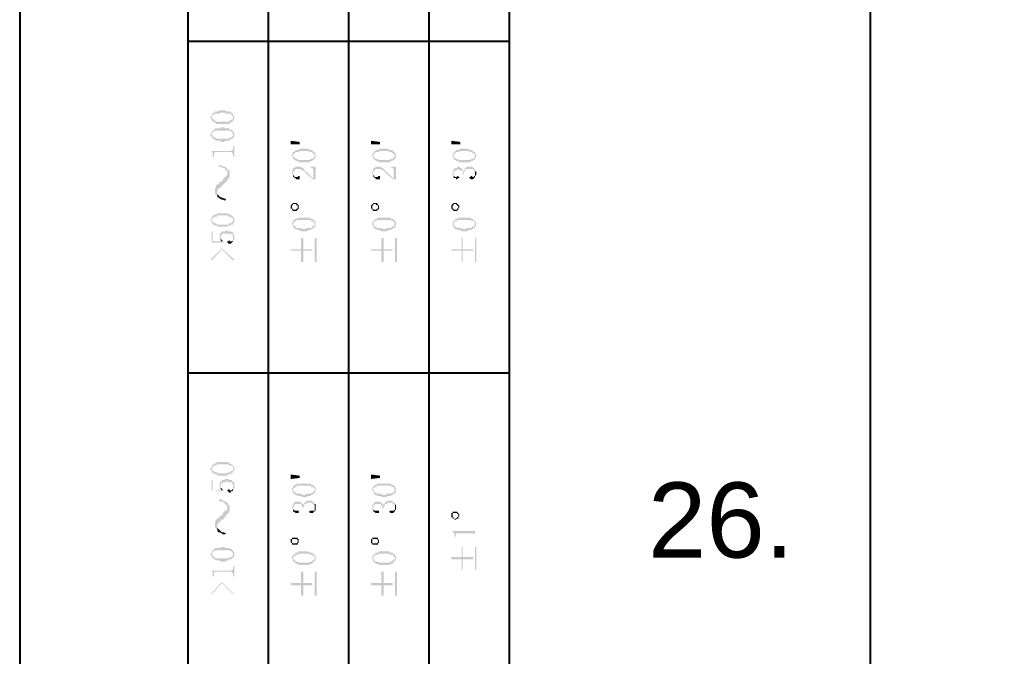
# Model space of a CAD drawing. Header units: millimetres. Extents: x 7018 to 13530, y 4187 to 5692.
# Drawn here: x 9367.76 to 9407.2, y 5198.08 to 5223.48 of the extents above; entities that cross this region are included whole.
import ezdxf

# ---------------------------------------------------------------- set-up
doc = ezdxf.new("R2010")
doc.units = ezdxf.units.MM
doc.styles.get("Standard").update_dxf_attribs({"font": 'arial.ttf'})

msp = doc.modelspace()

# ---------------------------------------------------------------- hatches: boundary and pattern name
at = {"transparency": 33554559}
for points in [[(9375.372, 5219.597), (9375.372, 5219.552), (9375.372, 5219.552), (9375.417, 5219.507), (9375.417, 5219.461), (9375.417, 5219.597), (9375.417, 5219.597), (9375.462, 5219.642), (9375.462, 5219.687), (9375.507, 5219.687), (9375.553, 5219.732), (9375.733, 5219.732), (9375.778, 5219.777), (9375.959, 5219.777), (9375.959, 5219.732), (9376.184, 5219.732), (9376.184, 5219.687), (9376.229, 5219.687), (9376.229, 5219.642), (9376.275, 5219.642), (9376.275, 5219.597), (9376.275, 5219.732), (9376.229, 5219.732), (9376.229, 5219.777), (9376.184, 5219.777), (9376.139, 5219.823), (9376.004, 5219.823), (9375.959, 5219.868), (9375.733, 5219.868), (9375.688, 5219.823), (9375.553, 5219.823), (9375.553, 5219.777), (9375.462, 5219.777), (9375.462, 5219.732), (9375.462, 5219.732), (9375.417, 5219.687), (9375.417, 5219.642), (9375.417, 5219.642)], [(9375.417, 5219.461), (9375.462, 5219.416), (9375.507, 5219.416), (9375.507, 5219.371), (9375.598, 5219.371), (9375.598, 5219.326), (9376.139, 5219.326), (9376.139, 5219.371), (9376.184, 5219.371), (9376.229, 5219.416), (9376.275, 5219.416), (9376.275, 5219.461), (9376.275, 5219.461), (9376.32, 5219.507), (9376.32, 5219.552), (9376.32, 5219.597), (9376.32, 5219.642), (9376.32, 5219.642), (9376.275, 5219.687), (9376.275, 5219.552), (9376.275, 5219.507), (9376.229, 5219.507), (9376.184, 5219.461), (9376.139, 5219.461), (9376.094, 5219.416), (9375.598, 5219.416), (9375.553, 5219.461), (9375.507, 5219.461), (9375.507, 5219.507), (9375.462, 5219.507), (9375.462, 5219.552), (9375.417, 5219.552), (9375.417, 5219.597)], [(9375.372, 5218.92), (9375.372, 5218.875), (9375.372, 5218.875), (9375.417, 5218.83), (9375.417, 5218.784), (9375.417, 5218.92), (9375.417, 5218.92), (9375.462, 5218.965), (9375.462, 5219.01), (9375.507, 5219.01), (9375.553, 5219.055), (9376.139, 5219.055), (9376.184, 5219.01), (9376.229, 5219.01), (9376.229, 5218.965), (9376.275, 5218.965), (9376.275, 5218.92), (9376.275, 5219.055), (9376.229, 5219.055), (9376.229, 5219.1), (9376.139, 5219.1), (9376.139, 5219.146), (9375.959, 5219.146), (9375.914, 5219.191), (9375.778, 5219.191), (9375.778, 5219.146), (9375.553, 5219.146), (9375.553, 5219.1), (9375.507, 5219.1), (9375.462, 5219.055), (9375.462, 5219.055), (9375.417, 5219.01), (9375.417, 5218.965), (9375.417, 5218.965)], [(9375.417, 5218.784), (9375.462, 5218.739), (9375.507, 5218.739), (9375.507, 5218.694), (9375.553, 5218.694), (9375.598, 5218.649), (9375.778, 5218.649), (9375.778, 5218.604), (9375.914, 5218.604), (9375.959, 5218.649), (9376.139, 5218.649), (9376.139, 5218.694), (9376.184, 5218.694), (9376.229, 5218.739), (9376.275, 5218.739), (9376.275, 5218.784), (9376.32, 5218.784), (9376.32, 5218.83), (9376.32, 5218.92), (9376.32, 5218.965), (9376.32, 5218.965), (9376.275, 5219.01), (9376.275, 5218.875), (9376.275, 5218.83), (9376.229, 5218.83), (9376.229, 5218.784), (9376.139, 5218.784), (9376.139, 5218.739), (9375.598, 5218.739), (9375.553, 5218.784), (9375.507, 5218.784), (9375.462, 5218.83), (9375.462, 5218.875), (9375.417, 5218.875), (9375.417, 5218.92)], [(9378.576, 5218.649), (9378.937, 5218.604), (9378.937, 5218.514), (9378.576, 5218.514)], [(9381.781, 5218.649), (9382.142, 5218.604), (9382.142, 5218.514), (9381.781, 5218.514)], [(9384.985, 5218.649), (9385.346, 5218.604), (9385.346, 5218.514), (9384.985, 5218.514)], [(9375.372, 5218.243), (9375.417, 5218.243), (9375.417, 5218.198), (9375.462, 5218.198), (9375.462, 5218.153), (9375.462, 5218.017), (9375.507, 5218.017), (9375.507, 5218.153), (9375.507, 5218.153), (9375.553, 5218.198), (9376.229, 5218.198), (9376.229, 5218.153), (9376.275, 5218.153), (9376.275, 5218.017), (9376.32, 5218.017), (9376.32, 5218.423), (9376.275, 5218.423), (9376.275, 5218.333), (9376.275, 5218.288), (9376.229, 5218.288), (9376.184, 5218.243)], [(9378.621, 5218.062), (9378.621, 5218.017), (9378.667, 5218.017), (9378.667, 5217.972), (9378.667, 5217.927), (9378.667, 5218.062), (9378.667, 5218.107), (9378.712, 5218.107), (9378.712, 5218.153), (9378.757, 5218.153), (9378.757, 5218.198), (9378.892, 5218.198), (9378.937, 5218.243), (9379.298, 5218.243), (9379.298, 5218.198), (9379.434, 5218.198), (9379.434, 5218.153), (9379.479, 5218.153), (9379.524, 5218.107), (9379.524, 5218.062), (9379.524, 5218.198), (9379.479, 5218.198), (9379.479, 5218.243), (9379.434, 5218.243), (9379.434, 5218.288), (9379.298, 5218.288), (9379.298, 5218.333), (9378.937, 5218.333), (9378.892, 5218.288), (9378.757, 5218.288), (9378.757, 5218.243), (9378.712, 5218.243), (9378.712, 5218.198), (9378.667, 5218.198), (9378.667, 5218.153), (9378.667, 5218.153), (9378.621, 5218.107)], [(9378.667, 5217.927), (9378.712, 5217.927), (9378.712, 5217.882), (9378.757, 5217.882), (9378.802, 5217.837), (9378.847, 5217.837), (9378.892, 5217.792), (9379.344, 5217.792), (9379.344, 5217.837), (9379.434, 5217.837), (9379.434, 5217.882), (9379.479, 5217.882), (9379.524, 5217.927), (9379.524, 5217.972), (9379.569, 5217.972), (9379.569, 5218.017), (9379.569, 5218.062), (9379.569, 5218.107), (9379.569, 5218.153), (9379.524, 5218.153), (9379.524, 5218.198), (9379.524, 5218.017), (9379.524, 5218.017), (9379.479, 5217.972), (9379.479, 5217.972), (9379.434, 5217.927), (9379.344, 5217.927), (9379.344, 5217.882), (9378.892, 5217.882), (9378.847, 5217.927), (9378.757, 5217.927), (9378.757, 5217.972), (9378.712, 5217.972), (9378.712, 5218.017), (9378.667, 5218.017), (9378.667, 5218.062)], [(9381.826, 5218.062), (9381.826, 5218.017), (9381.826, 5218.017), (9381.871, 5217.972), (9381.871, 5217.927), (9381.871, 5218.062), (9381.871, 5218.107), (9381.916, 5218.107), (9381.916, 5218.153), (9381.916, 5218.153), (9381.961, 5218.198), (9382.097, 5218.198), (9382.097, 5218.243), (9382.458, 5218.243), (9382.503, 5218.198), (9382.593, 5218.198), (9382.638, 5218.153), (9382.683, 5218.153), (9382.683, 5218.107), (9382.729, 5218.107), (9382.729, 5218.062), (9382.729, 5218.198), (9382.683, 5218.198), (9382.683, 5218.243), (9382.638, 5218.243), (9382.638, 5218.288), (9382.503, 5218.288), (9382.458, 5218.333), (9382.097, 5218.333), (9382.097, 5218.288), (9381.961, 5218.288), (9381.961, 5218.243), (9381.916, 5218.243), (9381.916, 5218.198), (9381.871, 5218.198), (9381.871, 5218.153), (9381.826, 5218.153)], [(9381.871, 5217.927), (9381.916, 5217.927), (9381.916, 5217.882), (9381.961, 5217.882), (9381.961, 5217.837), (9382.052, 5217.837), (9382.052, 5217.792), (9382.548, 5217.792), (9382.548, 5217.837), (9382.638, 5217.837), (9382.638, 5217.882), (9382.683, 5217.882), (9382.729, 5217.927), (9382.729, 5217.972), (9382.774, 5217.972), (9382.774, 5218.017), (9382.774, 5218.062), (9382.774, 5218.107), (9382.774, 5218.153), (9382.729, 5218.153), (9382.729, 5218.198), (9382.729, 5218.017), (9382.683, 5218.017), (9382.683, 5217.972), (9382.683, 5217.972), (9382.638, 5217.927), (9382.548, 5217.927), (9382.548, 5217.882), (9382.097, 5217.882), (9382.052, 5217.927), (9381.961, 5217.927), (9381.916, 5217.972), (9381.916, 5218.017), (9381.871, 5218.017), (9381.871, 5218.062)], [(9385.03, 5218.062), (9385.03, 5218.017), (9385.03, 5217.972), (9385.075, 5217.972), (9385.075, 5217.927), (9385.075, 5218.062), (9385.075, 5218.107), (9385.121, 5218.107), (9385.121, 5218.153), (9385.121, 5218.153), (9385.166, 5218.198), (9385.301, 5218.198), (9385.301, 5218.243), (9385.662, 5218.243), (9385.707, 5218.198), (9385.798, 5218.198), (9385.843, 5218.153), (9385.888, 5218.153), (9385.888, 5218.107), (9385.933, 5218.107), (9385.933, 5218.062), (9385.933, 5218.198), (9385.888, 5218.198), (9385.843, 5218.243), (9385.843, 5218.243), (9385.798, 5218.288), (9385.707, 5218.288), (9385.662, 5218.333), (9385.301, 5218.333), (9385.301, 5218.288), (9385.166, 5218.288), (9385.166, 5218.243), (9385.121, 5218.243), (9385.121, 5218.198), (9385.075, 5218.198), (9385.075, 5218.153), (9385.03, 5218.153)], [(9385.075, 5217.927), (9385.075, 5217.927), (9385.121, 5217.882), (9385.166, 5217.882), (9385.166, 5217.837), (9385.256, 5217.837), (9385.256, 5217.792), (9385.752, 5217.792), (9385.752, 5217.837), (9385.843, 5217.837), (9385.843, 5217.882), (9385.888, 5217.882), (9385.933, 5217.927), (9385.933, 5217.972), (9385.933, 5217.972), (9385.978, 5218.017), (9385.978, 5218.062), (9385.978, 5218.107), (9385.978, 5218.107), (9385.933, 5218.153), (9385.933, 5218.198), (9385.933, 5218.017), (9385.888, 5218.017), (9385.888, 5217.972), (9385.888, 5217.972), (9385.843, 5217.927), (9385.752, 5217.927), (9385.752, 5217.882), (9385.256, 5217.882), (9385.256, 5217.927), (9385.166, 5217.927), (9385.121, 5217.972), (9385.121, 5217.972), (9385.075, 5218.017), (9385.075, 5218.062)], [(9375.688, 5217.611), (9375.778, 5217.611), (9375.868, 5217.566), (9375.914, 5217.566), (9375.959, 5217.521), (9375.959, 5217.521), (9376.004, 5217.476), (9376.049, 5217.431), (9376.049, 5217.069), (9376.049, 5217.069), (9376.094, 5217.16), (9376.139, 5217.205), (9376.139, 5217.431), (9376.094, 5217.476), (9376.049, 5217.521), (9376.049, 5217.521), (9376.004, 5217.566), (9375.959, 5217.611), (9375.868, 5217.611), (9375.823, 5217.656), (9375.733, 5217.701)], [(9378.621, 5217.385), (9378.621, 5217.34), (9378.621, 5217.34), (9378.667, 5217.295), (9378.667, 5217.25), (9378.667, 5217.385), (9378.667, 5217.431), (9378.712, 5217.431), (9378.712, 5217.476), (9378.757, 5217.476), (9378.757, 5217.521), (9378.983, 5217.521), (9378.983, 5217.476), (9379.073, 5217.476), (9379.073, 5217.431), (9379.118, 5217.431), (9379.163, 5217.385), (9379.163, 5217.385), (9379.208, 5217.34), (9379.208, 5217.295), (9379.253, 5217.295), (9379.298, 5217.25), (9379.298, 5217.25), (9379.344, 5217.205), (9379.389, 5217.205), (9379.389, 5217.16), (9379.434, 5217.16), (9379.434, 5217.115), (9379.479, 5217.115), (9379.479, 5217.16), (9379.434, 5217.16), (9379.434, 5217.205), (9379.389, 5217.205), (9379.389, 5217.25), (9379.344, 5217.25), (9379.344, 5217.295), (9379.298, 5217.295), (9379.298, 5217.34), (9379.253, 5217.34), (9379.253, 5217.385), (9379.208, 5217.385), (9379.163, 5217.431), (9379.163, 5217.431), (9379.118, 5217.476), (9379.118, 5217.521), (9379.073, 5217.521), (9379.073, 5217.566), (9379.028, 5217.566), (9378.983, 5217.611), (9378.757, 5217.611), (9378.712, 5217.566), (9378.667, 5217.566), (9378.667, 5217.521), (9378.667, 5217.476), (9378.667, 5217.476), (9378.621, 5217.431)], [(9379.344, 5217.611), (9379.389, 5217.611), (9379.389, 5217.566), (9379.434, 5217.566), (9379.479, 5217.521), (9379.479, 5217.115), (9379.569, 5217.115), (9379.569, 5217.611)], [(9381.826, 5217.385), (9381.826, 5217.34), (9381.826, 5217.295), (9381.871, 5217.295), (9381.871, 5217.25), (9381.871, 5217.385), (9381.871, 5217.431), (9381.871, 5217.431), (9381.916, 5217.476), (9381.916, 5217.476), (9381.961, 5217.521), (9382.187, 5217.521), (9382.187, 5217.476), (9382.277, 5217.476), (9382.277, 5217.431), (9382.322, 5217.431), (9382.322, 5217.385), (9382.367, 5217.385), (9382.367, 5217.34), (9382.413, 5217.34), (9382.413, 5217.295), (9382.458, 5217.295), (9382.503, 5217.25), (9382.503, 5217.25), (9382.548, 5217.205), (9382.548, 5217.205), (9382.593, 5217.16), (9382.638, 5217.16), (9382.638, 5217.115), (9382.683, 5217.115), (9382.683, 5217.16), (9382.638, 5217.16), (9382.638, 5217.205), (9382.593, 5217.205), (9382.593, 5217.25), (9382.548, 5217.25), (9382.548, 5217.295), (9382.503, 5217.295), (9382.458, 5217.34), (9382.458, 5217.385), (9382.413, 5217.385), (9382.367, 5217.431), (9382.367, 5217.431), (9382.322, 5217.476), (9382.322, 5217.521), (9382.277, 5217.521), (9382.232, 5217.566), (9382.187, 5217.566), (9382.187, 5217.611), (9381.961, 5217.611), (9381.916, 5217.566), (9381.871, 5217.566), (9381.871, 5217.521), (9381.871, 5217.476), (9381.826, 5217.476)], [(9382.548, 5217.611), (9382.593, 5217.611), (9382.593, 5217.566), (9382.638, 5217.566), (9382.683, 5217.521), (9382.683, 5217.115), (9382.774, 5217.115), (9382.774, 5217.611)], [(9385.03, 5217.34), (9385.03, 5217.25), (9385.075, 5217.25), (9385.075, 5217.34), (9385.075, 5217.385), (9385.075, 5217.431), (9385.121, 5217.431), (9385.121, 5217.476), (9385.211, 5217.476), (9385.256, 5217.521), (9385.301, 5217.476), (9385.391, 5217.476), (9385.391, 5217.431), (9385.436, 5217.431), (9385.436, 5217.385), (9385.436, 5217.34), (9385.436, 5217.295), (9385.482, 5217.295), (9385.482, 5217.34), (9385.482, 5217.431), (9385.527, 5217.431), (9385.527, 5217.476), (9385.527, 5217.476), (9385.572, 5217.521), (9385.843, 5217.521), (9385.888, 5217.476), (9385.888, 5217.431), (9385.933, 5217.431), (9385.933, 5217.385), (9385.933, 5217.34), (9385.933, 5217.521), (9385.888, 5217.521), (9385.888, 5217.566), (9385.843, 5217.566), (9385.843, 5217.611), (9385.572, 5217.611), (9385.572, 5217.566), (9385.527, 5217.566), (9385.527, 5217.521), (9385.527, 5217.521), (9385.482, 5217.476), (9385.482, 5217.431), (9385.436, 5217.431), (9385.436, 5217.521), (9385.391, 5217.521), (9385.391, 5217.566), (9385.346, 5217.566), (9385.301, 5217.611), (9385.211, 5217.611), (9385.211, 5217.566), (9385.121, 5217.566), (9385.121, 5217.521), (9385.075, 5217.521), (9385.075, 5217.476), (9385.075, 5217.476), (9385.03, 5217.431), (9385.03, 5217.385)], [(9385.707, 5217.16), (9385.707, 5217.16), (9385.752, 5217.115), (9385.843, 5217.115), (9385.888, 5217.16), (9385.888, 5217.16), (9385.933, 5217.205), (9385.933, 5217.25), (9385.933, 5217.25), (9385.978, 5217.295), (9385.978, 5217.34), (9385.978, 5217.385), (9385.978, 5217.431), (9385.933, 5217.431), (9385.933, 5217.476), (9385.933, 5217.34), (9385.933, 5217.295), (9385.933, 5217.25), (9385.888, 5217.25), (9385.888, 5217.205), (9385.843, 5217.205), (9385.798, 5217.25), (9385.752, 5217.25), (9385.752, 5217.205), (9385.707, 5217.205)], [(9375.553, 5216.663), (9375.553, 5216.528), (9375.598, 5216.483), (9375.643, 5216.438), (9375.643, 5216.618), (9375.643, 5216.663), (9375.688, 5216.754), (9375.733, 5216.754), (9375.778, 5216.799), (9375.823, 5216.844), (9375.868, 5216.889), (9375.914, 5216.934), (9375.959, 5216.979), (9375.959, 5216.979), (9376.004, 5217.024), (9376.049, 5217.069), (9376.049, 5217.34), (9376.049, 5217.295), (9376.004, 5217.25), (9375.959, 5217.205), (9375.914, 5217.16), (9375.868, 5217.115), (9375.868, 5217.069), (9375.823, 5217.024), (9375.733, 5217.024), (9375.733, 5216.979), (9375.688, 5216.934), (9375.643, 5216.889), (9375.598, 5216.889), (9375.598, 5216.799), (9375.553, 5216.754), (9375.553, 5216.708)], [(9378.667, 5217.25), (9378.667, 5217.205), (9378.712, 5217.205), (9378.712, 5217.16), (9378.757, 5217.16), (9378.802, 5217.115), (9378.937, 5217.115), (9378.937, 5217.205), (9378.937, 5217.25), (9378.892, 5217.25), (9378.847, 5217.205), (9378.712, 5217.205), (9378.712, 5217.25), (9378.712, 5217.25), (9378.667, 5217.295), (9378.667, 5217.34), (9378.667, 5217.34)], [(9381.871, 5217.25), (9381.871, 5217.205), (9381.916, 5217.205), (9381.916, 5217.16), (9381.961, 5217.16), (9381.961, 5217.115), (9382.142, 5217.115), (9382.142, 5217.205), (9382.142, 5217.25), (9382.052, 5217.25), (9382.052, 5217.205), (9381.916, 5217.205), (9381.916, 5217.25), (9381.916, 5217.25), (9381.871, 5217.295), (9381.871, 5217.34), (9381.871, 5217.34)], [(9385.075, 5217.25), (9385.075, 5217.205), (9385.075, 5217.16), (9385.166, 5217.16), (9385.166, 5217.115), (9385.211, 5217.115), (9385.256, 5217.16), (9385.301, 5217.16), (9385.301, 5217.205), (9385.256, 5217.205), (9385.256, 5217.25), (9385.211, 5217.25), (9385.211, 5217.205), (9385.121, 5217.205), (9385.121, 5217.25), (9385.075, 5217.25), (9385.075, 5217.295), (9385.075, 5217.34)], [(9375.643, 5216.438), (9375.643, 5216.392), (9375.688, 5216.392), (9375.733, 5216.347), (9375.823, 5216.302), (9375.868, 5216.302), (9375.959, 5216.257), (9376.004, 5216.347), (9375.914, 5216.347), (9375.823, 5216.392), (9375.778, 5216.392), (9375.733, 5216.438), (9375.733, 5216.438), (9375.688, 5216.483), (9375.643, 5216.528), (9375.643, 5216.618)], [(9378.576, 5216.031), (9378.576, 5215.941), (9378.621, 5215.941), (9378.621, 5215.896), (9378.621, 5216.077), (9378.667, 5216.077), (9378.667, 5216.122), (9378.802, 5216.122), (9378.802, 5216.077), (9378.847, 5216.077), (9378.847, 5216.031), (9378.847, 5215.896), (9378.847, 5215.896), (9378.892, 5215.941), (9378.892, 5215.986), (9378.892, 5216.077), (9378.892, 5216.077), (9378.847, 5216.122), (9378.847, 5216.122), (9378.802, 5216.167), (9378.667, 5216.167), (9378.621, 5216.122), (9378.621, 5216.122), (9378.576, 5216.077)], [(9378.621, 5215.896), (9378.621, 5215.896), (9378.667, 5215.851), (9378.802, 5215.851), (9378.847, 5215.896), (9378.847, 5216.031), (9378.847, 5215.986), (9378.847, 5215.941), (9378.802, 5215.941), (9378.802, 5215.896), (9378.667, 5215.896), (9378.667, 5215.941), (9378.621, 5215.941), (9378.621, 5215.986), (9378.621, 5215.986)], [(9381.781, 5216.031), (9381.781, 5215.941), (9381.826, 5215.941), (9381.826, 5215.896), (9381.826, 5216.077), (9381.871, 5216.077), (9381.871, 5216.122), (9381.961, 5216.122), (9382.006, 5216.077), (9382.052, 5216.077), (9382.052, 5216.031), (9382.052, 5215.896), (9382.052, 5215.896), (9382.097, 5215.941), (9382.097, 5215.986), (9382.097, 5216.077), (9382.052, 5216.077), (9382.052, 5216.122), (9382.052, 5216.122), (9382.006, 5216.167), (9381.871, 5216.167), (9381.826, 5216.122), (9381.826, 5216.122), (9381.781, 5216.077)], [(9381.826, 5215.896), (9381.826, 5215.896), (9381.871, 5215.851), (9382.006, 5215.851), (9382.052, 5215.896), (9382.052, 5216.031), (9382.052, 5215.986), (9382.052, 5215.941), (9382.006, 5215.941), (9382.006, 5215.896), (9381.871, 5215.896), (9381.871, 5215.941), (9381.826, 5215.941), (9381.826, 5215.986), (9381.826, 5215.986)], [(9384.985, 5216.031), (9384.985, 5215.941), (9384.985, 5215.941), (9385.03, 5215.896), (9385.03, 5216.077), (9385.075, 5216.077), (9385.075, 5216.122), (9385.166, 5216.122), (9385.211, 5216.077), (9385.211, 5216.077), (9385.256, 5216.031), (9385.256, 5215.896), (9385.256, 5215.941), (9385.301, 5215.986), (9385.301, 5216.077), (9385.256, 5216.077), (9385.256, 5216.122), (9385.211, 5216.122), (9385.211, 5216.167), (9385.075, 5216.167), (9385.03, 5216.122), (9385.03, 5216.122), (9384.985, 5216.077)], [(9385.03, 5215.896), (9385.03, 5215.896), (9385.075, 5215.851), (9385.211, 5215.851), (9385.256, 5215.896), (9385.256, 5216.031), (9385.256, 5215.986), (9385.256, 5215.986), (9385.211, 5215.941), (9385.211, 5215.896), (9385.075, 5215.896), (9385.075, 5215.941), (9385.03, 5215.941), (9385.03, 5215.986), (9385.03, 5215.986)], [(9375.372, 5215.49), (9375.372, 5215.445), (9375.417, 5215.445), (9375.417, 5215.4), (9375.417, 5215.354), (9375.417, 5215.49), (9375.417, 5215.535), (9375.462, 5215.535), (9375.462, 5215.58), (9375.507, 5215.58), (9375.507, 5215.625), (9375.643, 5215.625), (9375.643, 5215.67), (9376.049, 5215.67), (9376.094, 5215.625), (9376.184, 5215.625), (9376.184, 5215.58), (9376.229, 5215.58), (9376.275, 5215.535), (9376.275, 5215.49), (9376.275, 5215.625), (9376.275, 5215.625), (9376.229, 5215.67), (9376.184, 5215.67), (9376.184, 5215.715), (9376.094, 5215.715), (9376.049, 5215.761), (9375.643, 5215.761), (9375.643, 5215.715), (9375.553, 5215.715), (9375.507, 5215.67), (9375.462, 5215.67), (9375.462, 5215.625), (9375.417, 5215.625), (9375.417, 5215.58), (9375.417, 5215.535), (9375.372, 5215.535)], [(9375.417, 5215.354), (9375.462, 5215.354), (9375.462, 5215.309), (9375.507, 5215.309), (9375.553, 5215.264), (9375.643, 5215.264), (9375.643, 5215.219), (9376.049, 5215.219), (9376.094, 5215.264), (9376.184, 5215.264), (9376.184, 5215.309), (9376.275, 5215.309), (9376.275, 5215.354), (9376.275, 5215.354), (9376.32, 5215.4), (9376.32, 5215.445), (9376.32, 5215.49), (9376.32, 5215.535), (9376.32, 5215.58), (9376.275, 5215.58), (9376.275, 5215.625), (9376.275, 5215.49), (9376.275, 5215.445), (9376.275, 5215.445), (9376.229, 5215.4), (9376.229, 5215.4), (9376.184, 5215.354), (9376.094, 5215.354), (9376.094, 5215.309), (9375.643, 5215.309), (9375.598, 5215.354), (9375.507, 5215.354), (9375.507, 5215.4), (9375.462, 5215.4), (9375.462, 5215.445), (9375.417, 5215.445), (9375.417, 5215.49)], [(9378.621, 5215.309), (9378.621, 5215.309), (9378.667, 5215.264), (9378.667, 5215.219), (9378.667, 5215.354), (9378.667, 5215.354), (9378.712, 5215.4), (9378.712, 5215.4), (9378.757, 5215.445), (9378.802, 5215.445), (9378.802, 5215.49), (9379.389, 5215.49), (9379.389, 5215.445), (9379.479, 5215.445), (9379.479, 5215.4), (9379.524, 5215.4), (9379.524, 5215.354), (9379.524, 5215.309), (9379.524, 5215.49), (9379.479, 5215.49), (9379.434, 5215.535), (9379.389, 5215.535), (9379.344, 5215.58), (9378.847, 5215.58), (9378.802, 5215.535), (9378.757, 5215.535), (9378.712, 5215.49), (9378.712, 5215.49), (9378.667, 5215.445), (9378.667, 5215.4), (9378.621, 5215.4), (9378.621, 5215.354)], [(9378.667, 5215.219), (9378.712, 5215.174), (9378.712, 5215.174), (9378.757, 5215.129), (9378.802, 5215.129), (9378.847, 5215.084), (9378.937, 5215.084), (9378.983, 5215.039), (9379.253, 5215.039), (9379.253, 5215.084), (9379.389, 5215.084), (9379.389, 5215.129), (9379.434, 5215.129), (9379.479, 5215.174), (9379.524, 5215.174), (9379.524, 5215.219), (9379.524, 5215.219), (9379.569, 5215.264), (9379.569, 5215.309), (9379.569, 5215.354), (9379.569, 5215.4), (9379.569, 5215.4), (9379.524, 5215.445), (9379.524, 5215.309), (9379.524, 5215.264), (9379.479, 5215.264), (9379.479, 5215.219), (9379.434, 5215.219), (9379.389, 5215.174), (9379.208, 5215.174), (9379.163, 5215.129), (9379.028, 5215.129), (9378.983, 5215.174), (9378.802, 5215.174), (9378.802, 5215.219), (9378.757, 5215.219), (9378.712, 5215.264), (9378.712, 5215.264), (9378.667, 5215.309), (9378.667, 5215.309)], [(9381.826, 5215.309), (9381.826, 5215.264), (9381.871, 5215.264), (9381.871, 5215.219), (9381.871, 5215.354), (9381.871, 5215.4), (9381.916, 5215.4), (9381.916, 5215.445), (9382.006, 5215.445), (9382.006, 5215.49), (9382.593, 5215.49), (9382.593, 5215.445), (9382.683, 5215.445), (9382.683, 5215.4), (9382.683, 5215.4), (9382.729, 5215.354), (9382.729, 5215.309), (9382.729, 5215.49), (9382.683, 5215.49), (9382.638, 5215.535), (9382.593, 5215.535), (9382.548, 5215.58), (9382.052, 5215.58), (9382.006, 5215.535), (9381.961, 5215.535), (9381.916, 5215.49), (9381.916, 5215.49), (9381.871, 5215.445), (9381.871, 5215.445), (9381.826, 5215.4), (9381.826, 5215.354)], [(9381.871, 5215.219), (9381.916, 5215.174), (9381.916, 5215.129), (9382.006, 5215.129), (9382.006, 5215.084), (9382.142, 5215.084), (9382.187, 5215.039), (9382.413, 5215.039), (9382.458, 5215.084), (9382.593, 5215.084), (9382.593, 5215.129), (9382.638, 5215.129), (9382.683, 5215.174), (9382.729, 5215.174), (9382.729, 5215.219), (9382.729, 5215.219), (9382.774, 5215.264), (9382.774, 5215.309), (9382.774, 5215.354), (9382.774, 5215.4), (9382.774, 5215.4), (9382.729, 5215.445), (9382.729, 5215.309), (9382.729, 5215.309), (9382.683, 5215.264), (9382.683, 5215.219), (9382.593, 5215.219), (9382.593, 5215.174), (9382.413, 5215.174), (9382.367, 5215.129), (9382.232, 5215.129), (9382.187, 5215.174), (9382.006, 5215.174), (9382.006, 5215.219), (9381.916, 5215.219), (9381.916, 5215.264), (9381.916, 5215.264), (9381.871, 5215.309), (9381.871, 5215.309)], [(9385.03, 5215.309), (9385.03, 5215.264), (9385.03, 5215.264), (9385.075, 5215.219), (9385.075, 5215.354), (9385.075, 5215.4), (9385.121, 5215.4), (9385.121, 5215.445), (9385.211, 5215.445), (9385.211, 5215.49), (9385.752, 5215.49), (9385.798, 5215.445), (9385.888, 5215.445), (9385.888, 5215.4), (9385.888, 5215.4), (9385.933, 5215.354), (9385.933, 5215.309), (9385.933, 5215.445), (9385.888, 5215.49), (9385.843, 5215.49), (9385.843, 5215.535), (9385.798, 5215.535), (9385.752, 5215.58), (9385.256, 5215.58), (9385.211, 5215.535), (9385.166, 5215.535), (9385.121, 5215.49), (9385.121, 5215.49), (9385.075, 5215.445), (9385.075, 5215.445), (9385.03, 5215.4), (9385.03, 5215.354)], [(9385.075, 5215.219), (9385.075, 5215.174), (9385.121, 5215.174), (9385.121, 5215.129), (9385.211, 5215.129), (9385.211, 5215.084), (9385.346, 5215.084), (9385.391, 5215.039), (9385.617, 5215.039), (9385.662, 5215.084), (9385.798, 5215.084), (9385.798, 5215.129), (9385.843, 5215.129), (9385.888, 5215.174), (9385.933, 5215.174), (9385.933, 5215.219), (9385.933, 5215.264), (9385.978, 5215.264), (9385.978, 5215.309), (9385.978, 5215.354), (9385.978, 5215.4), (9385.933, 5215.4), (9385.933, 5215.445), (9385.933, 5215.309), (9385.933, 5215.309), (9385.888, 5215.264), (9385.888, 5215.219), (9385.798, 5215.219), (9385.798, 5215.174), (9385.572, 5215.174), (9385.572, 5215.129), (9385.436, 5215.129), (9385.391, 5215.174), (9385.211, 5215.174), (9385.166, 5215.219), (9385.121, 5215.219), (9385.121, 5215.264), (9385.075, 5215.264), (9385.075, 5215.309), (9385.075, 5215.309)], [(9375.417, 5215.039), (9375.417, 5214.587), (9375.868, 5214.587), (9375.914, 5214.632), (9375.868, 5214.632), (9375.868, 5214.677), (9375.823, 5214.632), (9375.462, 5214.632), (9375.462, 5215.039)], [(9375.733, 5214.813), (9375.733, 5214.768), (9375.733, 5214.723), (9375.733, 5214.723), (9375.778, 5214.677), (9375.778, 5214.813), (9375.778, 5214.858), (9375.778, 5214.858), (9375.823, 5214.903), (9375.823, 5214.903), (9375.868, 5214.948), (9376.184, 5214.948), (9376.229, 5214.903), (9376.275, 5214.903), (9376.275, 5214.858), (9376.275, 5214.677), (9376.32, 5214.677), (9376.32, 5214.723), (9376.32, 5214.768), (9376.32, 5214.858), (9376.32, 5214.903), (9376.32, 5214.903), (9376.275, 5214.948), (9376.275, 5214.993), (9376.229, 5214.993), (9376.184, 5215.039), (9376.049, 5215.039), (9376.004, 5215.084), (9376.004, 5215.084), (9375.959, 5215.039), (9375.823, 5215.039), (9375.823, 5214.993), (9375.778, 5214.993), (9375.778, 5214.948), (9375.733, 5214.948), (9375.733, 5214.903), (9375.733, 5214.858)], [(9375.778, 5214.677), (9375.778, 5214.677), (9375.823, 5214.632), (9375.823, 5214.632), (9375.868, 5214.677), (9375.823, 5214.677), (9375.823, 5214.723), (9375.778, 5214.723), (9375.778, 5214.768), (9375.778, 5214.813)], [(9376.049, 5214.587), (9376.049, 5214.587), (9376.094, 5214.542), (9376.184, 5214.542), (9376.229, 5214.587), (9376.229, 5214.587), (9376.275, 5214.632), (9376.275, 5214.768), (9376.275, 5214.723), (9376.275, 5214.677), (9376.275, 5214.677), (9376.229, 5214.632), (9376.139, 5214.632), (9376.139, 5214.677), (9376.094, 5214.677), (9376.094, 5214.632), (9376.049, 5214.632)], [(9378.576, 5214.316), (9378.576, 5214.271), (9378.983, 5214.271), (9378.983, 5213.82), (9379.073, 5213.82), (9379.073, 5214.271), (9379.434, 5214.271), (9379.434, 5214.316), (9379.073, 5214.316), (9379.073, 5214.768), (9378.983, 5214.768), (9378.983, 5214.316)], [(9379.614, 5213.82), (9379.614, 5214.768), (9379.524, 5214.768), (9379.524, 5213.82)], [(9381.781, 5214.316), (9381.781, 5214.271), (9382.187, 5214.271), (9382.187, 5213.82), (9382.277, 5213.82), (9382.277, 5214.271), (9382.638, 5214.271), (9382.638, 5214.316), (9382.277, 5214.316), (9382.277, 5214.768), (9382.187, 5214.768), (9382.187, 5214.316)], [(9382.819, 5213.82), (9382.819, 5214.768), (9382.729, 5214.768), (9382.729, 5213.82)], [(9384.985, 5214.316), (9384.985, 5214.271), (9385.391, 5214.271), (9385.391, 5213.82), (9385.436, 5213.82), (9385.436, 5214.271), (9385.843, 5214.271), (9385.843, 5214.316), (9385.436, 5214.316), (9385.436, 5214.768), (9385.391, 5214.768), (9385.391, 5214.316)], [(9385.978, 5213.82), (9385.978, 5214.768), (9385.933, 5214.768), (9385.933, 5213.82)], [(9375.372, 5213.91), (9375.417, 5213.865), (9375.823, 5214.316), (9376.275, 5213.865), (9376.32, 5213.91), (9375.823, 5214.362)], [(9375.372, 5205.561), (9375.372, 5205.516), (9375.417, 5205.516), (9375.417, 5205.47), (9375.417, 5205.425), (9375.417, 5205.561), (9375.417, 5205.606), (9375.462, 5205.606), (9375.462, 5205.651), (9375.507, 5205.651), (9375.507, 5205.696), (9375.598, 5205.696), (9375.643, 5205.741), (9376.094, 5205.741), (9376.094, 5205.696), (9376.184, 5205.696), (9376.229, 5205.651), (9376.275, 5205.651), (9376.275, 5205.606), (9376.275, 5205.561), (9376.275, 5205.696), (9376.275, 5205.696), (9376.229, 5205.741), (9376.184, 5205.741), (9376.184, 5205.786), (9376.094, 5205.786), (9376.094, 5205.832), (9375.643, 5205.832), (9375.598, 5205.786), (9375.553, 5205.786), (9375.507, 5205.741), (9375.462, 5205.741), (9375.462, 5205.696), (9375.417, 5205.696), (9375.417, 5205.651), (9375.417, 5205.606), (9375.372, 5205.606)], [(9375.417, 5205.425), (9375.462, 5205.425), (9375.462, 5205.38), (9375.553, 5205.38), (9375.553, 5205.335), (9375.643, 5205.335), (9375.643, 5205.29), (9376.049, 5205.29), (9376.049, 5205.335), (9376.184, 5205.335), (9376.184, 5205.38), (9376.229, 5205.38), (9376.275, 5205.425), (9376.275, 5205.47), (9376.32, 5205.47), (9376.32, 5205.516), (9376.32, 5205.561), (9376.32, 5205.606), (9376.32, 5205.651), (9376.275, 5205.651), (9376.275, 5205.696), (9376.275, 5205.561), (9376.275, 5205.516), (9376.275, 5205.516), (9376.229, 5205.47), (9376.184, 5205.47), (9376.184, 5205.425), (9376.049, 5205.425), (9376.049, 5205.38), (9375.643, 5205.38), (9375.643, 5205.425), (9375.553, 5205.425), (9375.507, 5205.47), (9375.462, 5205.47), (9375.462, 5205.516), (9375.462, 5205.516), (9375.417, 5205.561), (9375.417, 5205.561)], [(9378.576, 5205.335), (9378.937, 5205.29), (9378.937, 5205.2), (9378.576, 5205.155)], [(9381.781, 5205.335), (9382.142, 5205.29), (9382.142, 5205.2), (9381.781, 5205.155)], [(9375.417, 5205.109), (9375.417, 5204.703), (9375.868, 5204.658), (9375.914, 5204.703), (9375.868, 5204.703), (9375.868, 5204.748), (9375.823, 5204.703), (9375.462, 5204.703), (9375.462, 5205.109)], [(9375.733, 5204.929), (9375.733, 5204.839), (9375.733, 5204.794), (9375.733, 5204.794), (9375.778, 5204.748), (9375.778, 5204.884), (9375.778, 5204.929), (9375.778, 5204.929), (9375.823, 5204.974), (9375.823, 5204.974), (9375.868, 5205.019), (9375.959, 5205.019), (9376.004, 5205.064), (9376.049, 5205.064), (9376.094, 5205.019), (9376.229, 5205.019), (9376.229, 5204.974), (9376.275, 5204.974), (9376.275, 5204.929), (9376.275, 5204.884), (9376.275, 5204.748), (9376.32, 5204.748), (9376.32, 5204.794), (9376.32, 5204.884), (9376.32, 5204.929), (9376.32, 5205.019), (9376.275, 5205.019), (9376.275, 5205.064), (9376.229, 5205.064), (9376.229, 5205.109), (9376.139, 5205.109), (9376.094, 5205.155), (9375.959, 5205.155), (9375.914, 5205.109), (9375.823, 5205.109), (9375.823, 5205.064), (9375.778, 5205.064), (9375.778, 5205.019), (9375.733, 5205.019), (9375.733, 5204.974)], [(9375.778, 5204.748), (9375.778, 5204.748), (9375.823, 5204.703), (9375.823, 5204.703), (9375.868, 5204.748), (9375.823, 5204.748), (9375.823, 5204.794), (9375.778, 5204.794), (9375.778, 5204.839), (9375.778, 5204.884)], [(9376.049, 5204.703), (9376.049, 5204.658), (9376.094, 5204.658), (9376.094, 5204.613), (9376.184, 5204.613), (9376.184, 5204.658), (9376.229, 5204.658), (9376.275, 5204.703), (9376.275, 5204.884), (9376.275, 5204.794), (9376.275, 5204.748), (9376.229, 5204.748), (9376.229, 5204.703), (9376.139, 5204.703), (9376.139, 5204.748), (9376.094, 5204.748)], [(9378.621, 5204.703), (9378.621, 5204.703), (9378.667, 5204.658), (9378.667, 5204.613), (9378.667, 5204.748), (9378.667, 5204.748), (9378.712, 5204.794), (9378.712, 5204.794), (9378.757, 5204.839), (9378.802, 5204.839), (9378.802, 5204.884), (9379.389, 5204.884), (9379.389, 5204.839), (9379.479, 5204.839), (9379.479, 5204.794), (9379.524, 5204.794), (9379.524, 5204.748), (9379.524, 5204.703), (9379.524, 5204.884), (9379.479, 5204.884), (9379.434, 5204.929), (9379.389, 5204.929), (9379.389, 5204.974), (9379.118, 5204.974), (9379.118, 5205.019), (9379.118, 5205.019), (9379.073, 5204.974), (9378.802, 5204.974), (9378.802, 5204.929), (9378.757, 5204.929), (9378.712, 5204.884), (9378.667, 5204.884), (9378.667, 5204.839), (9378.667, 5204.794), (9378.621, 5204.794), (9378.621, 5204.748)], [(9378.667, 5204.613), (9378.712, 5204.568), (9378.712, 5204.568), (9378.757, 5204.523), (9378.802, 5204.523), (9378.847, 5204.478), (9378.983, 5204.478), (9379.028, 5204.432), (9379.208, 5204.432), (9379.253, 5204.478), (9379.389, 5204.478), (9379.389, 5204.523), (9379.434, 5204.523), (9379.479, 5204.568), (9379.524, 5204.568), (9379.524, 5204.613), (9379.524, 5204.613), (9379.569, 5204.658), (9379.569, 5204.703), (9379.569, 5204.748), (9379.569, 5204.794), (9379.569, 5204.794), (9379.524, 5204.839), (9379.524, 5204.703), (9379.524, 5204.658), (9379.479, 5204.658), (9379.479, 5204.613), (9379.434, 5204.613), (9379.389, 5204.568), (9379.208, 5204.568), (9379.163, 5204.523), (9379.028, 5204.523), (9379.028, 5204.568), (9378.802, 5204.568), (9378.802, 5204.613), (9378.757, 5204.613), (9378.712, 5204.658), (9378.712, 5204.658), (9378.667, 5204.703), (9378.667, 5204.703)], [(9381.826, 5204.703), (9381.826, 5204.658), (9381.871, 5204.658), (9381.871, 5204.613), (9381.871, 5204.748), (9381.871, 5204.794), (9381.916, 5204.794), (9381.916, 5204.839), (9382.006, 5204.839), (9382.006, 5204.884), (9382.593, 5204.884), (9382.593, 5204.839), (9382.683, 5204.839), (9382.683, 5204.794), (9382.683, 5204.794), (9382.729, 5204.748), (9382.729, 5204.703), (9382.729, 5204.884), (9382.683, 5204.884), (9382.638, 5204.929), (9382.593, 5204.929), (9382.593, 5204.974), (9382.322, 5204.974), (9382.277, 5205.019), (9382.277, 5204.974), (9382.006, 5204.974), (9382.006, 5204.929), (9381.961, 5204.929), (9381.916, 5204.884), (9381.871, 5204.884), (9381.871, 5204.839), (9381.871, 5204.839), (9381.826, 5204.794), (9381.826, 5204.748)], [(9381.871, 5204.613), (9381.916, 5204.568), (9381.916, 5204.523), (9382.006, 5204.523), (9382.006, 5204.478), (9382.187, 5204.478), (9382.187, 5204.432), (9382.413, 5204.432), (9382.413, 5204.478), (9382.593, 5204.478), (9382.593, 5204.523), (9382.638, 5204.523), (9382.683, 5204.568), (9382.729, 5204.568), (9382.729, 5204.613), (9382.729, 5204.613), (9382.774, 5204.658), (9382.774, 5204.703), (9382.774, 5204.748), (9382.774, 5204.794), (9382.774, 5204.794), (9382.729, 5204.839), (9382.729, 5204.703), (9382.729, 5204.703), (9382.683, 5204.658), (9382.683, 5204.613), (9382.593, 5204.613), (9382.593, 5204.568), (9382.413, 5204.568), (9382.367, 5204.523), (9382.232, 5204.523), (9382.232, 5204.568), (9382.006, 5204.568), (9382.006, 5204.613), (9381.916, 5204.613), (9381.916, 5204.658), (9381.916, 5204.658), (9381.871, 5204.703), (9381.871, 5204.703)], [(9375.553, 5203.304), (9375.553, 5203.214), (9375.598, 5203.169), (9375.643, 5203.124), (9375.643, 5203.349), (9375.688, 5203.394), (9375.733, 5203.44), (9375.778, 5203.485), (9375.823, 5203.53), (9375.868, 5203.53), (9375.914, 5203.575), (9375.959, 5203.665), (9375.959, 5203.665), (9376.004, 5203.71), (9376.049, 5203.755), (9376.049, 5204.026), (9376.049, 5203.981), (9376.004, 5203.891), (9375.959, 5203.891), (9375.914, 5203.846), (9375.868, 5203.801), (9375.868, 5203.755), (9375.823, 5203.71), (9375.733, 5203.665), (9375.733, 5203.665), (9375.688, 5203.575), (9375.643, 5203.575), (9375.598, 5203.53), (9375.598, 5203.485), (9375.553, 5203.44), (9375.553, 5203.394)], [(9375.688, 5204.297), (9375.733, 5204.297), (9375.778, 5204.252), (9375.868, 5204.252), (9375.914, 5204.207), (9375.959, 5204.162), (9375.959, 5204.162), (9376.004, 5204.117), (9376.049, 5204.071), (9376.049, 5203.755), (9376.049, 5203.755), (9376.094, 5203.801), (9376.139, 5203.891), (9376.139, 5204.071), (9376.094, 5204.117), (9376.049, 5204.207), (9376.049, 5204.207), (9376.004, 5204.252), (9375.959, 5204.252), (9375.868, 5204.297), (9375.823, 5204.342), (9375.733, 5204.342)], [(9378.621, 5204.026), (9378.621, 5203.981), (9378.621, 5203.981), (9378.667, 5203.936), (9378.667, 5203.891), (9378.667, 5204.026), (9378.667, 5204.071), (9378.712, 5204.071), (9378.712, 5204.117), (9378.712, 5204.117), (9378.757, 5204.162), (9378.983, 5204.162), (9378.983, 5204.117), (9379.028, 5204.117), (9379.028, 5204.071), (9379.028, 5204.026), (9379.073, 5204.026), (9379.073, 5203.981), (9379.073, 5204.026), (9379.118, 5204.071), (9379.118, 5204.117), (9379.118, 5204.162), (9379.208, 5204.162), (9379.208, 5204.207), (9379.434, 5204.207), (9379.434, 5204.162), (9379.479, 5204.162), (9379.479, 5204.117), (9379.524, 5204.117), (9379.524, 5204.071), (9379.524, 5204.026), (9379.524, 5204.207), (9379.479, 5204.207), (9379.479, 5204.252), (9379.434, 5204.252), (9379.434, 5204.297), (9379.208, 5204.297), (9379.208, 5204.252), (9379.163, 5204.252), (9379.118, 5204.207), (9379.118, 5204.162), (9379.073, 5204.162), (9379.073, 5204.117), (9379.073, 5204.117), (9379.028, 5204.162), (9379.028, 5204.207), (9378.983, 5204.207), (9378.937, 5204.252), (9378.757, 5204.252), (9378.712, 5204.207), (9378.712, 5204.207), (9378.667, 5204.162), (9378.667, 5204.117), (9378.667, 5204.117), (9378.621, 5204.071), (9378.621, 5204.071)], [(9378.667, 5203.891), (9378.667, 5203.846), (9378.712, 5203.846), (9378.757, 5203.801), (9378.892, 5203.801), (9378.892, 5203.846), (9378.892, 5203.891), (9378.712, 5203.891), (9378.712, 5203.936), (9378.667, 5203.936), (9378.667, 5204.026)], [(9379.298, 5203.846), (9379.298, 5203.846), (9379.344, 5203.801), (9379.479, 5203.801), (9379.479, 5203.846), (9379.524, 5203.846), (9379.524, 5203.891), (9379.569, 5203.891), (9379.569, 5203.981), (9379.569, 5204.026), (9379.569, 5204.071), (9379.569, 5204.162), (9379.524, 5204.162), (9379.524, 5203.981), (9379.524, 5203.936), (9379.524, 5203.891), (9379.344, 5203.891)], [(9381.826, 5204.026), (9381.826, 5203.981), (9381.826, 5203.936), (9381.871, 5203.891), (9381.871, 5204.026), (9381.871, 5204.071), (9381.871, 5204.071), (9381.916, 5204.117), (9381.916, 5204.117), (9381.961, 5204.162), (9382.142, 5204.162), (9382.187, 5204.117), (9382.187, 5204.117), (9382.232, 5204.071), (9382.232, 5204.026), (9382.232, 5203.981), (9382.277, 5203.981), (9382.277, 5204.071), (9382.322, 5204.071), (9382.322, 5204.117), (9382.322, 5204.162), (9382.413, 5204.162), (9382.413, 5204.207), (9382.638, 5204.207), (9382.638, 5204.162), (9382.683, 5204.162), (9382.683, 5204.117), (9382.729, 5204.117), (9382.729, 5204.071), (9382.729, 5204.026), (9382.729, 5204.207), (9382.683, 5204.207), (9382.683, 5204.252), (9382.638, 5204.252), (9382.593, 5204.297), (9382.413, 5204.297), (9382.413, 5204.252), (9382.367, 5204.252), (9382.322, 5204.207), (9382.322, 5204.162), (9382.277, 5204.162), (9382.277, 5204.117), (9382.277, 5204.117), (9382.232, 5204.162), (9382.232, 5204.207), (9382.187, 5204.207), (9382.142, 5204.252), (9381.961, 5204.252), (9381.916, 5204.207), (9381.916, 5204.207), (9381.871, 5204.162), (9381.871, 5204.117), (9381.826, 5204.117), (9381.826, 5204.071), (9381.826, 5204.071)], [(9381.871, 5203.891), (9381.871, 5203.846), (9381.916, 5203.846), (9381.961, 5203.801), (9382.097, 5203.801), (9382.097, 5203.846), (9382.097, 5203.891), (9381.916, 5203.891), (9381.871, 5203.936), (9381.871, 5204.026)], [(9382.503, 5203.846), (9382.503, 5203.846), (9382.548, 5203.801), (9382.683, 5203.801), (9382.683, 5203.846), (9382.729, 5203.846), (9382.729, 5203.891), (9382.729, 5203.891), (9382.774, 5203.936), (9382.774, 5203.981), (9382.774, 5204.026), (9382.774, 5204.071), (9382.774, 5204.117), (9382.729, 5204.162), (9382.729, 5203.981), (9382.729, 5203.936), (9382.729, 5203.936), (9382.683, 5203.891), (9382.548, 5203.891)], [(9384.985, 5203.71), (9384.985, 5203.665), (9384.985, 5203.62), (9385.03, 5203.62), (9385.03, 5203.71), (9385.03, 5203.755), (9385.03, 5203.755), (9385.075, 5203.801), (9385.211, 5203.801), (9385.211, 5203.755), (9385.256, 5203.755), (9385.256, 5203.575), (9385.256, 5203.62), (9385.256, 5203.62), (9385.301, 5203.665), (9385.301, 5203.71), (9385.301, 5203.755), (9385.256, 5203.801), (9385.256, 5203.801), (9385.211, 5203.846), (9385.03, 5203.846), (9385.03, 5203.801), (9384.985, 5203.801), (9384.985, 5203.755), (9384.985, 5203.755)], [(9385.03, 5203.62), (9385.03, 5203.575), (9385.075, 5203.575), (9385.121, 5203.53), (9385.166, 5203.53), (9385.211, 5203.575), (9385.256, 5203.575), (9385.256, 5203.71), (9385.256, 5203.665), (9385.256, 5203.665), (9385.211, 5203.62), (9385.211, 5203.62), (9385.166, 5203.575), (9385.075, 5203.575), (9385.075, 5203.62), (9385.075, 5203.62), (9385.03, 5203.665), (9385.03, 5203.71), (9385.03, 5203.71)], [(9375.643, 5203.124), (9375.643, 5203.078), (9375.688, 5203.033), (9375.733, 5203.033), (9375.823, 5202.988), (9375.868, 5202.943), (9375.959, 5202.943), (9376.004, 5202.988), (9375.959, 5202.988), (9375.914, 5203.033), (9375.823, 5203.033), (9375.778, 5203.078), (9375.733, 5203.124), (9375.733, 5203.124), (9375.688, 5203.169), (9375.643, 5203.214), (9375.643, 5203.259)], [(9385.03, 5203.078), (9385.03, 5203.033), (9385.075, 5203.033), (9385.075, 5202.988), (9385.121, 5202.988), (9385.121, 5202.898), (9385.121, 5202.853), (9385.166, 5202.853), (9385.166, 5202.943), (9385.166, 5202.988), (9385.888, 5202.988), (9385.888, 5202.943), (9385.933, 5202.943), (9385.933, 5202.898), (9385.933, 5202.853), (9385.933, 5203.214), (9385.933, 5203.169), (9385.933, 5203.124), (9385.888, 5203.078), (9385.843, 5203.078)], [(9378.576, 5202.672), (9378.576, 5202.627), (9378.576, 5202.627), (9378.621, 5202.582), (9378.621, 5202.717), (9378.621, 5202.717), (9378.667, 5202.763), (9378.802, 5202.763), (9378.847, 5202.717), (9378.847, 5202.582), (9378.847, 5202.582), (9378.892, 5202.627), (9378.892, 5202.672), (9378.892, 5202.717), (9378.892, 5202.763), (9378.847, 5202.763), (9378.847, 5202.808), (9378.621, 5202.808), (9378.621, 5202.763), (9378.576, 5202.763), (9378.576, 5202.717), (9378.576, 5202.717)], [(9381.781, 5202.672), (9381.781, 5202.627), (9381.781, 5202.582), (9381.826, 5202.582), (9381.826, 5202.717), (9381.826, 5202.763), (9382.006, 5202.763), (9382.052, 5202.717), (9382.052, 5202.582), (9382.052, 5202.582), (9382.097, 5202.627), (9382.097, 5202.672), (9382.097, 5202.717), (9382.097, 5202.717), (9382.052, 5202.763), (9382.052, 5202.808), (9381.826, 5202.808), (9381.826, 5202.763), (9381.781, 5202.763), (9381.781, 5202.717), (9381.781, 5202.717)], [(9375.372, 5202.176), (9375.372, 5202.131), (9375.372, 5202.131), (9375.417, 5202.086), (9375.417, 5202.04), (9375.417, 5202.176), (9375.417, 5202.176), (9375.462, 5202.221), (9375.462, 5202.266), (9375.553, 5202.266), (9375.553, 5202.311), (9376.139, 5202.311), (9376.184, 5202.266), (9376.229, 5202.266), (9376.229, 5202.221), (9376.275, 5202.221), (9376.275, 5202.176), (9376.275, 5202.311), (9376.229, 5202.311), (9376.229, 5202.356), (9376.139, 5202.356), (9376.139, 5202.401), (9375.959, 5202.401), (9375.914, 5202.447), (9375.778, 5202.447), (9375.778, 5202.401), (9375.553, 5202.401), (9375.553, 5202.356), (9375.507, 5202.356), (9375.462, 5202.311), (9375.462, 5202.311), (9375.417, 5202.266), (9375.417, 5202.221), (9375.417, 5202.221)], [(9378.621, 5202.582), (9378.621, 5202.537), (9378.847, 5202.537), (9378.847, 5202.672), (9378.847, 5202.627), (9378.847, 5202.627), (9378.802, 5202.582), (9378.667, 5202.582), (9378.621, 5202.627), (9378.621, 5202.672), (9378.621, 5202.672)], [(9381.826, 5202.582), (9381.826, 5202.537), (9382.052, 5202.537), (9382.052, 5202.672), (9382.052, 5202.627), (9382.052, 5202.627), (9382.006, 5202.582), (9381.871, 5202.582), (9381.826, 5202.627), (9381.826, 5202.672), (9381.826, 5202.672)], [(9384.985, 5202.04), (9384.985, 5201.95), (9385.391, 5201.95), (9385.391, 5201.544), (9385.436, 5201.544), (9385.436, 5201.95), (9385.843, 5201.95), (9385.843, 5202.04), (9385.436, 5202.04), (9385.436, 5202.447), (9385.391, 5202.447), (9385.391, 5202.04)], [(9385.978, 5201.544), (9385.978, 5202.447), (9385.933, 5202.447), (9385.933, 5201.544)], [(9375.417, 5202.04), (9375.462, 5201.995), (9375.507, 5201.995), (9375.507, 5201.95), (9375.553, 5201.95), (9375.598, 5201.905), (9375.733, 5201.905), (9375.778, 5201.86), (9375.959, 5201.86), (9376.004, 5201.905), (9376.139, 5201.905), (9376.139, 5201.95), (9376.184, 5201.95), (9376.229, 5201.995), (9376.275, 5201.995), (9376.275, 5202.04), (9376.32, 5202.04), (9376.32, 5202.086), (9376.32, 5202.176), (9376.32, 5202.221), (9376.32, 5202.221), (9376.275, 5202.266), (9376.275, 5202.131), (9376.275, 5202.086), (9376.229, 5202.086), (9376.229, 5202.04), (9376.139, 5202.04), (9376.139, 5201.995), (9375.553, 5201.995), (9375.553, 5202.04), (9375.507, 5202.04), (9375.462, 5202.086), (9375.462, 5202.131), (9375.417, 5202.131), (9375.417, 5202.176)], [(9378.621, 5201.995), (9378.621, 5201.95), (9378.667, 5201.95), (9378.667, 5201.905), (9378.667, 5201.86), (9378.667, 5201.995), (9378.667, 5202.04), (9378.712, 5202.04), (9378.712, 5202.086), (9378.757, 5202.086), (9378.757, 5202.131), (9378.847, 5202.131), (9378.892, 5202.176), (9379.298, 5202.176), (9379.344, 5202.131), (9379.434, 5202.131), (9379.479, 5202.086), (9379.479, 5202.086), (9379.524, 5202.04), (9379.524, 5201.995), (9379.524, 5202.131), (9379.524, 5202.131), (9379.479, 5202.176), (9379.434, 5202.176), (9379.434, 5202.221), (9379.344, 5202.221), (9379.298, 5202.266), (9378.892, 5202.266), (9378.847, 5202.221), (9378.757, 5202.221), (9378.757, 5202.176), (9378.712, 5202.176), (9378.712, 5202.131), (9378.667, 5202.131), (9378.667, 5202.086), (9378.667, 5202.086), (9378.621, 5202.04), (9378.621, 5202.04)], [(9378.667, 5201.86), (9378.712, 5201.86), (9378.712, 5201.815), (9378.757, 5201.815), (9378.802, 5201.77), (9378.892, 5201.77), (9378.892, 5201.725), (9379.298, 5201.725), (9379.344, 5201.77), (9379.434, 5201.77), (9379.434, 5201.815), (9379.479, 5201.815), (9379.479, 5201.86), (9379.524, 5201.86), (9379.524, 5201.905), (9379.569, 5201.905), (9379.569, 5201.95), (9379.569, 5201.995), (9379.569, 5202.04), (9379.569, 5202.086), (9379.524, 5202.086), (9379.524, 5202.131), (9379.524, 5201.995), (9379.524, 5201.95), (9379.524, 5201.95), (9379.479, 5201.905), (9379.434, 5201.905), (9379.434, 5201.86), (9379.344, 5201.86), (9379.298, 5201.815), (9378.892, 5201.815), (9378.892, 5201.86), (9378.757, 5201.86), (9378.757, 5201.905), (9378.712, 5201.905), (9378.712, 5201.95), (9378.667, 5201.95), (9378.667, 5201.995), (9378.667, 5201.995)], [(9381.826, 5201.995), (9381.826, 5201.95), (9381.826, 5201.95), (9381.871, 5201.905), (9381.871, 5201.86), (9381.871, 5201.995), (9381.871, 5202.04), (9381.871, 5202.04), (9381.916, 5202.086), (9381.916, 5202.086), (9381.961, 5202.131), (9382.052, 5202.131), (9382.097, 5202.176), (9382.503, 5202.176), (9382.548, 5202.131), (9382.638, 5202.131), (9382.683, 5202.086), (9382.683, 5202.04), (9382.729, 5202.04), (9382.729, 5201.995), (9382.729, 5202.131), (9382.729, 5202.131), (9382.683, 5202.176), (9382.638, 5202.176), (9382.638, 5202.221), (9382.548, 5202.221), (9382.503, 5202.266), (9382.097, 5202.266), (9382.052, 5202.221), (9381.961, 5202.221), (9381.961, 5202.176), (9381.916, 5202.176), (9381.916, 5202.131), (9381.871, 5202.131), (9381.871, 5202.086), (9381.826, 5202.086), (9381.826, 5202.04), (9381.826, 5202.04)], [(9381.871, 5201.86), (9381.916, 5201.86), (9381.916, 5201.815), (9381.961, 5201.815), (9381.961, 5201.77), (9382.052, 5201.77), (9382.097, 5201.725), (9382.503, 5201.725), (9382.548, 5201.77), (9382.638, 5201.77), (9382.638, 5201.815), (9382.683, 5201.815), (9382.683, 5201.86), (9382.729, 5201.86), (9382.729, 5201.905), (9382.774, 5201.905), (9382.774, 5201.95), (9382.774, 5201.995), (9382.774, 5202.04), (9382.774, 5202.086), (9382.729, 5202.086), (9382.729, 5202.131), (9382.729, 5201.995), (9382.729, 5201.95), (9382.683, 5201.95), (9382.683, 5201.905), (9382.638, 5201.905), (9382.593, 5201.86), (9382.548, 5201.86), (9382.503, 5201.815), (9382.097, 5201.815), (9382.097, 5201.86), (9381.961, 5201.86), (9381.916, 5201.905), (9381.916, 5201.95), (9381.871, 5201.95), (9381.871, 5201.995), (9381.871, 5201.995)], [(9375.372, 5201.499), (9375.417, 5201.499), (9375.417, 5201.454), (9375.462, 5201.454), (9375.462, 5201.409), (9375.462, 5201.273), (9375.507, 5201.273), (9375.507, 5201.409), (9375.507, 5201.409), (9375.553, 5201.454), (9376.229, 5201.454), (9376.229, 5201.409), (9376.275, 5201.409), (9376.275, 5201.273), (9376.32, 5201.273), (9376.32, 5201.679), (9376.275, 5201.679), (9376.275, 5201.589), (9376.275, 5201.544), (9376.229, 5201.544), (9376.184, 5201.499)], [(9378.576, 5201.002), (9378.576, 5200.912), (9378.983, 5200.912), (9378.983, 5200.506), (9379.073, 5200.506), (9379.073, 5200.912), (9379.434, 5200.912), (9379.434, 5201.002), (9379.073, 5201.002), (9379.073, 5201.454), (9378.983, 5201.454), (9378.983, 5201.002)], [(9379.614, 5200.506), (9379.614, 5201.454), (9379.524, 5201.454), (9379.524, 5200.506)], [(9381.781, 5201.002), (9381.781, 5200.912), (9382.187, 5200.912), (9382.187, 5200.506), (9382.277, 5200.506), (9382.277, 5200.912), (9382.638, 5200.912), (9382.638, 5201.002), (9382.277, 5201.002), (9382.277, 5201.454), (9382.187, 5201.454), (9382.187, 5201.002)], [(9382.819, 5200.506), (9382.819, 5201.454), (9382.729, 5201.454), (9382.729, 5200.506)], [(9375.372, 5200.551), (9375.417, 5200.551), (9375.823, 5201.002), (9376.275, 5200.551), (9376.32, 5200.551), (9375.823, 5201.048)]]:
    msp.add_hatch(color=256, dxfattribs=at).paths.add_polyline_path(points)

# ---------------------------------------------------------------- linework, layer by layer
for p, q in [((9374.469, 5242.873), (9374.469, 4956.132)), ((9401.694, 5242.873), (9401.694, 4986.912))]:
    msp.add_line(p, q)
msp.add_lwpolyline([(9787.763, 4951.873), (9787.763, 5248.873), (9367.763, 5248.873), (9367.763, 4951.873)], close=True)
for points in [[(9377.674, 5242.873), (9377.674, 5168.959)], [(9380.878, 5242.873), (9380.878, 5168.959)], [(9384.082, 5242.873), (9384.082, 5168.959)], [(9387.287, 5242.873), (9387.287, 4956.132)], [(9374.469, 5222.621), (9387.287, 5222.621)], [(9374.469, 5209.397), (9387.287, 5209.397)]]:
    msp.add_lwpolyline(points)

# ---------------------------------------------------------------- texts
at = {"insert": (9395.741, 5203.498), "char_height": 2.9997, "width": 34.34827, "attachment_point": 5}
msp.add_mtext('26.', dxfattribs=at)

doc.saveas('drawing.dxf')
